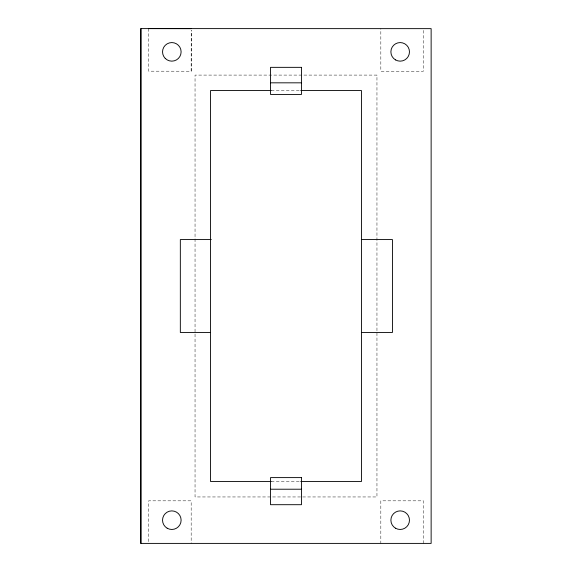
<?xml version="1.0" encoding="UTF-8"?>
<svg xmlns="http://www.w3.org/2000/svg" width="572" height="572" viewBox="0 0 572 572"><rect width="100%" height="100%" fill="white"/><g stroke="black" fill="none" stroke-linecap="round" stroke-linejoin="round"><path stroke-width="0.43" stroke-dasharray="2.86 2.15" d="M148.606 541.627L148.606 500.829L191.177 500.829L191.177 543.4M148.627 28.607L148.634 71.178L191.177 71.214L191.234 30.416M191.177 71.214L191.205 30.416M271.264 90.569L300.736 90.569M271.264 481.474L300.736 481.474M423.394 30.416L423.394 71.214L380.823 71.214L380.823 28.643M423.394 543.4L423.394 500.829L380.823 500.829L380.823 543.4M376.955 75.089L195.045 75.089L195.045 496.954L376.955 496.954L376.955 75.089"/><path stroke-width="0.86" d="M140.862 543.4L140.884 28.6L431.138 28.643L431.138 543.4L140.862 543.4L140.862 28.643M270.52 82.826L301.48 82.826M271.264 90.569L210.525 90.569L210.525 481.474L271.264 481.474M300.736 90.569L361.475 90.569L361.475 481.474L300.736 481.474M211.304 239.575L180.337 239.575L180.337 332.468L210.525 332.468M361.475 239.575L392.435 239.575L392.435 332.468L361.475 332.468M270.52 489.217L301.48 489.217M148.627 28.607L191.234 28.643M301.48 67.346L270.52 67.346L270.52 94.437L301.48 94.437L301.48 67.346M301.48 477.606L270.52 477.606L270.52 504.697L301.48 504.697L301.48 477.606M165.258 58.43A9.288 9.288 0 0 0 180.795 54.269A9.288 9.288 0 0 0 169.419 42.893A9.288 9.288 0 0 0 165.258 58.43M395.531 59.91A9.288 9.288 0 0 0 409.466 51.866A9.288 9.288 0 0 0 395.531 43.822A9.288 9.288 0 0 0 395.531 59.91M395.531 528.221A9.288 9.288 0 0 0 409.466 520.177A9.288 9.288 0 0 0 395.531 512.133A9.288 9.288 0 0 0 395.531 528.221M167.181 528.221A9.288 9.288 0 0 0 181.117 520.177A9.288 9.288 0 0 0 167.181 512.133A9.288 9.288 0 0 0 167.181 528.221"/></g></svg>
